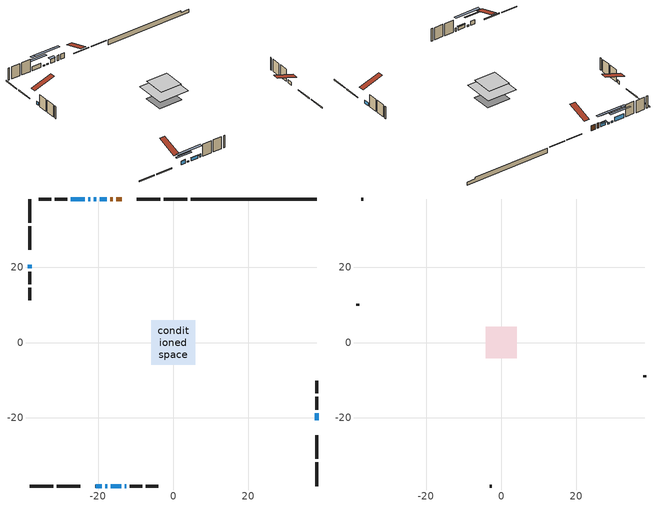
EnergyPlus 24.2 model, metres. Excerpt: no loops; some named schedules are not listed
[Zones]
conditioned space
 floor adiabatic (AdiabaticFloorConstruction): -5.9,-5.9 -5.9,5.9 5.9,5.9 5.9,-5.9 z3.66
 floor foundation (Slab1 construction): -4.57,-3.81 -4.57,3.81 4.57,3.81 4.57,-3.81 z-0.63
 wall outside (RimJoist1 construction): 3.74,38.2 -2.54,38.2 / -38.2,-38.2 -31.92,-38.2 / -38.2,38.2 -38.2,31.92 / 38.2,-38.2 38.2,-31.92 z1.22:1.52
 wall outside (RimJoist2 construction): -3.47,38.2 -9.76,38.2 / -30.99,-38.2 -24.7,-38.2 / -38.2,30.99 -38.2,24.7 / 38.2,-30.99 38.2,-24.7 z1.22:1.52
 wall outside (AdiabaticWallConstruction 1): -13.76,38.2 -15.24,38.2 / -16.16,38.2 -16.81,38.2 z1.22:3.25
 wall outside (AdiabaticWallConstruction): -17.73,38.2 -19.57,38.2 / -23.57,38.2 -27.23,38.2 z1.22:2.77; -38.2,20.7 -38.2,19.78 / -16.61,-38.2 -13.86,-38.2 / -12.94,-38.2 -12.53,-38.2 / 38.2,-20.7 38.2,-18.79 z1.22:2.44; -20.7,-38.2 -19.07,-38.2 z1.22:2.74; -20.49,38.2 -21.11,38.2 / -22.03,38.2 -22.64,38.2 / -18.15,-38.2 -17.53,-38.2 z1.22:1.68
 wall outside (Wall1 construction): -28.16,38.2 -31.56,38.2 / -11.6,-38.2 -8.21,-38.2 / -38.2,18.86 -38.2,15.46 / 38.2,-17.86 38.2,-14.47 z1.22:6.1
 wall outside (Wall2 construction): -32.48,38.2 -35.82,38.2 / -7.28,-38.2 -3.94,-38.2 / -38.2,14.53 -38.2,11.19 / 38.2,-13.54 38.2,-10.2 z1.22:6.1
 wall foundation (FoundationWall1 construction): 4.67,38.2,-0.63 4.67,38.2,1.22 34.85,38.2,1.22 34.85,38.2,0.58 38.2,38.2,0.58 38.2,38.2,-0.63
 window (WindowConstruction): -17.74,38.2 -19.56,38.2 z1.22:2.77
 window (WindowConstruction 4): -38.2,20.7 -38.2,19.78 z1.22:2.44
 window (WindowConstruction 5): -20.7,-38.2 -19.07,-38.2 z1.22:2.74
 window (WindowConstruction 7): -20.49,38.2 -21.1,38.2 z1.22:1.68
 window (WindowConstruction 8): -22.03,38.2 -22.64,38.2 z1.22:1.68
 window (WindowConstruction 9): -18.14,-38.2 -17.54,-38.2 z1.22:1.68
 window (WindowConstruction 1): -16.61,-38.2 -13.86,-38.2 z1.22:2.44
 window (WindowConstruction 6): -12.93,-38.2 -12.53,-38.2 z1.22:2.44
 window (WindowConstruction 2): 38.2,-20.7 38.2,-18.79 z1.22:2.44
 window (WindowConstruction 3): -23.57,38.2 -27.23,38.2 z1.22:2.77
 door (Door): -13.76,38.2 -15.24,38.2 z1.22:3.25
 door (Door 1): -16.17,38.2 -16.81,38.2 z1.22:3.25
 ceiling adiabatic (AdiabaticFloorConstruction): 5.9,-5.9 5.9,5.9 -5.9,5.9 -5.9,-5.9 z3.66
attic - vented
 floor to conditioned space (Floor1 construction Reversed): -4.17,-4.17 -4.17,4.17 4.17,4.17 4.17,-4.17 z6.1
 wall outside (Wall3 construction): -36.75,38.2 -37.27,38.2 / -3.01,-38.2 -2.49,-38.2 / -38.2,10.26 -38.2,9.74 / 38.2,-9.27 38.2,-8.75 z1.22:6.1
 roof outside (Roof1 construction): -12.83,38.2,6.1 -12.83,30.07,8.81 -10.69,30.07,8.81 -10.69,38.2,6.1; -21.63,-38.2,6.1 -21.63,-30.07,8.81 -23.77,-30.07,8.81 -23.77,-38.2,6.1; -38.2,21.63,6.1 -30.07,21.63,8.81 -30.07,23.77,8.81 -38.2,23.77,6.1; 38.2,-21.63,6.1 30.07,-21.63,8.81 30.07,-23.77,8.81 38.2,-23.77,6.1
shading: -19.77,38.2 -17.53,38.2 -17.53,39.11 -19.77,39.11 z2.97; -16.71,-38.2 -23.06,-38.2 -23.06,-38.66 -16.71,-38.66 z5.1; -25.85,38.2 -15.74,38.2 -15.74,39.11 -25.85,39.11 z6.43; -27.39,38.2 -17.28,38.2 -17.28,39.11 -27.39,39.11 z6.43; -12.79,-38.2 -22.89,-38.2 -22.89,-39.11 -12.79,-39.11 z6.43; -13.66,-38.2 -16.81,-38.2 -16.81,-38.66 -13.66,-38.66 z2.64; -29.59,38.2 -21.21,38.2 -21.21,39.11 -29.59,39.11 z5.13
[Building]
Building 1: Terrain=Suburbs
[Site:Location]
Quebec Intl AP_QC: Latitude {deg}=46.8; Longitude {deg}=-71.38; Time Zone {hr}=-5; Elevation {m}=74; Keep Site Location Information=Yes
[Site:GroundTemperature:Shallow]
0.0108218, -2.24938, -2.43038, -1.3578, 2.94801, 7.23376, 10.9493, 13.303, 13.5029, 11.5886, 7.96783, 3.81355
[Site:WaterMainsTemperature]
Calculation Method=Schedule; Temperature Schedule=mains temperature schedule
[Material] Roughness=Rough; Thermal Absorptance=0.9
Name | Thickness {m} | Conductivity {W/m-K} | Density {kg/m3} | Specific Heat {J/kg-K} | Solar Absorptance | Visible Absorptance
asphalt or fiberglass shingles | 0.00635 | 0.162714 | 1121.4 | 1465.45 | 0.4 | 0.4
ceiling loosefill ins | 0.254 | 0.0480833 | 16.02 | 1046.75 | 0.7 | 0.7
ceiling stud and cavity | 0.1397 | 0.785492 | 65.682 | 1177.47 | 0.7 | 0.7
concrete 4.0 in. | 0.1016 | 1.803125 | 2242.8 | 837.4 | 0.7 | 0.7
concrete 8.0 in. | 0.2032 | 1.803125 | 2242.8 | 837.4 | 0.7 | 0.7
door material | 0.04445 | 0.0451087 | 512.64 | 1214.23 | 0.7 | 0.7
door material 1 | 0.04445 | 0.188738 | 512.64 | 1214.23 | 0.7 | 0.7
exterior vertical ins | 0.0330777 | 0.029427 | 32.04 | 1214.23 | 0.7 | 0.7
floor covering | 0.0127 | 0.0433444 | 54.468 | 1339.84 | 0.6 | 0.6
floor rigid ins; wall rigid ins | 0.512978 | 0.029427 | 32.04 | 1214.23 | 0.7 | 0.7
floor stud and cavity | 0.1397 | 1.75129 | 37.0049 | 1207.88 | 0.7 | 0.7
furniture material conditioned space 1 | 0.1524 | 0.115458 | 640.8 | 1214.23 | 0.6 | 0.6
gypsum board | 0.0127 | 0.160291 | 801 | 837.4 | 0.6 | 0.6
gypsum board 1 | 0.0127 | 0.160291 | 801 | 837.4 | 0.7 | 0.7
osb sheathing 0.5 in. | 0.0127 | 0.115458 | 512.64 | 1214.23 | 0.7 | 0.7
osb sheathing 0.75 in. | 0.01905 | 0.115458 | 512.64 | 1214.23 | 0.7 | 0.7
osb sheathing 2.0 in. | 0.0508 | 0.115458 | 512.64 | 1214.23 | 0.7 | 0.7
rim joist stud and cavity | 0.0508 | 0.0451784 | 125.044 | 1163.47 | 0.6 | 0.6
rim joist stud and cavity 1 | 0.0508 | 0.0414166 | 125.044 | 1163.47 | 0.6 | 0.6
wall stud and cavity | 0.1397 | 0.0908802 | 139.0536 | 1170.24 | 0.7 | 0.7
wall stud and cavity 1 | 0.1397 | 0.0902599 | 139.0536 | 1170.24 | 0.7 | 0.7
wall stud and cavity 2 | 0.0889 | 6.1454 | 50.32683 | 1063.81 | 0.6 | 0.6
wall stud and cavity 3 | 0.0889 | 0.380278 | 52.3479 | 1209.89 | 0.7 | 0.7
wall stud and cavity 4 | 0.0889 | 0.391764 | 83.0341 | 1211.67 | 0.7 | 0.7
wood siding | 0.0254 | 0.102417 | 544.68 | 1172.36 | 0.4 | 0.4
wood siding 1 | 0.00254 | 0.102417 | 544.68 | 1172.36 | 0.4 | 0.4
wood siding 2; wood siding 3; wood siding 4 | 0.0254 | 0.102417 | 544.68 | 1172.36 | 0.7 | 0.7
[WindowMaterial:SimpleGlazingSystem]
Name | U-Factor {W/m2-K} | Solar Heat Gain Coefficient
WindowMaterial | 2.78279 | 0.56
WindowMaterial 1 | 2.779381 | 0.54
WindowMaterial 2 | 2.79017 | 0.6
WindowMaterial 3 | 2.78847 | 0.69
WindowMaterial 4 | 2.790737 | 0.61
WindowMaterial 5 | 4.32323 | 0.65
WindowMaterial 6 | 2.73907 | 0.36
WindowMaterial 7 | 3.02183 | 0.55
[Construction]
AdiabaticFloorConstruction: floor stud and cavity, floor rigid ins, osb sheathing 0.75 in., floor covering
AdiabaticWallConstruction: wood siding 3, wall rigid ins, wall stud and cavity 3, gypsum board
AdiabaticWallConstruction 1: wood siding 4, wall rigid ins, wall stud and cavity 3, gypsum board
Door: door material
Door 1: door material 1
Floor1 construction Reversed: gypsum board, ceiling stud and cavity, ceiling loosefill ins
FoundationWall1 construction: concrete 8.0 in., gypsum board 1
furniture construction conditioned space 1: furniture material conditioned space 1
PartitionWallConstruction: gypsum board, wall stud and cavity 4, gypsum board
RimJoist1 construction: wood siding 2, osb sheathing 2.0 in., rim joist stud and cavity
RimJoist2 construction: wood siding 2, osb sheathing 2.0 in., rim joist stud and cavity 1
Roof1 construction: asphalt or fiberglass shingles
Slab1 construction: concrete 4.0 in.
Wall1 construction: wood siding, osb sheathing 0.5 in., wall stud and cavity, gypsum board
Wall2 construction: wood siding, osb sheathing 0.5 in., wall stud and cavity 1, gypsum board
Wall3 construction: wood siding 1, wall stud and cavity 2
WindowConstruction: WindowMaterial
WindowConstruction 1; WindowConstruction 4: WindowMaterial 1
WindowConstruction 2: WindowMaterial 2
WindowConstruction 3: WindowMaterial 3
WindowConstruction 5: WindowMaterial 4
WindowConstruction 6: WindowMaterial 5
WindowConstruction 7; WindowConstruction 9: WindowMaterial 6
WindowConstruction 8: WindowMaterial 7
[Zone] Multiplier=1; Part of Total Floor Area=Yes
Name | Volume {m3}
attic - vented | 30.6557
conditioned space | 477.8
[Space]
Name | Zone | Volume {m3}
attic - vented 1 | attic - vented | 30.6557
conditioned space 1 | conditioned space | 477.8
[ZoneInfiltration:EffectiveLeakageArea]
infil attic - vented 1: Zone or Space=attic - vented 1; Schedule=Always On Discrete; Effective Air Leakage Area {cm2}=2572.8; Stack Coefficient=0.000527583; Wind Coefficient=1.55191e-05
[ZoneMixing]
whole house fan mix: Zone or Space=attic - vented; Schedule=Always On Continuous; Design Flow Rate Calculation Method=Flow/Zone; Design Flow Rate {m3/s}=0; Source Zone or Space=conditioned space
[SurfaceProperty:ExposedFoundationPerimeter]
Slab1: Exposed Perimeter Calculation Method=TotalExposedPerimeter; Total Exposed Perimeter {m}=33.529
[InternalMass] Zone or ZoneList=conditioned space; Space or SpaceList=conditioned space 1
Name | Construction | Surface Area {m2}
furniture mass conditioned space 1 | furniture construction conditioned space 1 | 83.6399
partition wall mass | PartitionWallConstruction | 209.1
[Lights]
interior lighting: Zone or ZoneList or Space or SpaceList=conditioned space 1; Schedule=interior lighting schedule; Design Level Calculation Method=LightingLevel; Lighting Level {W}=343.2; Return Air Fraction=0; Fraction Radiant=0.6; Fraction Visible=0.2; Fraction Replaceable=1
[People]
occupants: Zone or ZoneList or Space or SpaceList=conditioned space 1; Number of People Schedule=occupants schedule; Number of People Calculation Method=People; Number of People=3; Fraction Radiant=0.314171; Sensible Heat Fraction=0.56303; Activity Level Schedule=occupants activity schedule; Carbon Dioxide Generation Rate {m3/s-W}=0; Enable ASHRAE 55 Comfort Warnings=No; Mean Radiant Temperature Calculation Type=EnclosureAveraged
[ElectricEquipment] Zone or ZoneList or Space or SpaceList=conditioned space 1; Design Level Calculation Method=EquipmentLevel
Name | Schedule | Design Level {W} | Fraction Latent | Fraction Radiant | Fraction Lost
clothes dryer | clothes dryer schedule | 140.772 | 0.015 | 0.081 | 0.85
clothes washer | clothes washer schedule | 32.1985 | 0.03 | 0.162 | 0.7
cooking range | cooking range schedule | 215.147 | 0.08 | 0.432 | 0.2
dishwasher | dishwasher schedule | 66.8632 | 0.3 | 0.18 | 0.4
fridge | fridge schedule | 72.9452 | 0 | 0.6 | 0
mech vent bath fan 0 | mech vent bath fan 0 schedule | 50.2 | 0 | 0 | 1
mech vent house fan | mech vent house fan schedule | 0 | 0 | 0 | 1
mech vent house fan cfis | mech vent house fan cfis schedule | 0 | 0 | 0 | 0
mech vent range fan 0 | mech vent range fan 0 schedule | 57 | 0 | 0 | 1
misc plug loads | misc plug loads schedule | 494.7 | 0.045 | 0.513 | 0.1
whole house fan | Always On Discrete | 0 | 0 | 0 | 1
[OtherEquipment] Zone or ZoneList or Space or SpaceList=conditioned space 1; Design Level Calculation Method=EquipmentLevel
Name | Fuel Type | Schedule | Design Level {W} | Fraction Latent | Fraction Radiant | Fraction Lost
clothes dryer 1 | Electricity | clothes dryer schedule | 0 | 0.015 | 0.081 | 0.85
cooking range 1 | Electricity | cooking range schedule | 0 | 0.08 | 0.432 | 0.2
general water use latent | None | general water use schedule | 62.594 | 1 | 0 | 0
general water use sensible | None | general water use schedule | -61.6891 | 0 | 0.6 | 0
mech vent house fan latent load | None | Always On Discrete | 0 | 1 | 0 | 0
mech vent house fan sensible load | None | Always On Discrete | 0 | 0 | 0 | 0
water heater energy adjustment1 | Electricity | Always On Discrete | 0.01 | 0 | 0 | 1
[ZoneInfiltration:DesignFlowRate] Zone or ZoneList or Space or SpaceList=conditioned space 1; Schedule=Always On Discrete; Design Flow Rate Calculation Method=Flow/Zone; Design Flow Rate {m3/s}=0
infil flow; natural vent flow; whole house fan flow
[ZoneControl:Thermostat]
conditioned space Thermostat: Zone or ZoneList=conditioned space; Control Type Schedule=conditioned space Thermostat Schedule; Control 1=conditioned space temperature setpoint; Temperature Difference Between Cutout And Setpoint {deltaC}=0
[ZoneHVAC:Baseboard:Convective:Electric]
electric baseboard: Availability Schedule=Always On Discrete; Heating Design Capacity {W}=11475.2; Efficiency=1
[AirLoopHVAC:UnitarySystem]
unit heater unitary system: Control Type=Load; Controlling Zone or Thermostat Location=conditioned space; Dehumidification Control Type=None; Availability Schedule=Always On Discrete; Supply Fan=unit heater supply fan; Fan Placement=BlowThrough; Supply Air Fan Operating Mode Schedule=unit heater auto fan schedule; Heating Coil=unit heater htg coil; DX Heating Coil Sizing Ratio=1; Use DOAS DX Cooling Coil=No; Minimum Supply Air Temperature {C}=2; Latent Load Control=SensibleOnlyLoadControl; Cooling Supply Air Flow Rate Method=None; Heating Supply Air Flow Rate Method=SupplyAirFlowRate; Heating Supply Air Flow Rate {m3/s}=0.00141584; No Load Supply Air Flow Rate Method=SupplyAirFlowRate; No Load Supply Air Flow Rate {m3/s}=0; No Load Supply Air Flow Rate Control Set To Low Speed=Yes; Maximum Supply Air Temperature {C}=48.8889; Maximum Outdoor Dry-Bulb Temperature for Supplemental Heater Operation {C}=21; Ancillary On-Cycle Electric Power {W}=0; Ancillary Off-Cycle Electric Power {W}=0
[Fan:SystemModel]
unit heater supply fan: Availability Schedule=Always On Discrete; Design Maximum Air Flow Rate {m3/s}=0.00141584; Speed Control Method=Discrete; Electric Power Minimum Flow Rate Fraction=0.2; Design Pressure Rise {Pa}=500; Motor Efficiency=1; Motor In Air Stream Fraction=1; Design Electric Power Consumption {W}=Autosize; Design Power Sizing Method=PowerPerFlow; Electric Power Per Unit Flow Rate {W/(m3/s)}=28251.7; Electric Power Per Unit Flow Rate Per Unit Pressure {W/((m3/s)-Pa)}=1.66667; Fan Total Efficiency=0.7; Motor Loss Radiative Fraction=0; Number of Speeds=1; Speed Flow Fraction 1=1; Speed Electric Power Fraction 1=1
[Coil:Heating:Fuel]
unit heater htg coil: Availability Schedule=Always On Discrete; Fuel Type=OtherFuel1; Burner Efficiency=0.3; Nominal Capacity {W}=0.293071; On Cycle Parasitic Electric Load {W}=0; Off Cycle Parasitic Fuel Load {W}=0
[Zone equipment]
conditioned space: electric baseboard, unit heater unitary system
[Foundation:Kiva]
Foundation Kiva 1: Initial Indoor Air Temperature {C}=18; Wall Height Above Grade {m}=1.22002; Wall Depth Below Slab {m}=0.2032; Custom Block Material Name 1=exterior vertical ins; Custom Block Depth 1 {m}=1.85001; Custom Block X Position 1 {m}=0.2159; Custom Block Z Position 1 {m}=0
[Foundation:Kiva:Settings]
Soil Conductivity {W/m-K}=0.849921; Soil Density {kg/m3}=1842.3; Soil Specific Heat {J/kg-K}=418.7; Ground Solar Absorptivity=0.9; Ground Thermal Absorptivity=0.9; Ground Surface Roughness {m}=0.03; Far-Field Width {m}=40; Deep-Ground Boundary Condition=ZeroFlux; Deep-Ground Depth {m}=40; Minimum Cell Dimension {m}=0.2; Maximum Cell Growth Coefficient=3; Simulation Timestep=Timestep
[Exterior:Lights]
exterior lighting: Schedule=exterior lighting schedule; Design Level {W}=75.6
[EnergyManagementSystem:GlobalVariable]
infil_program_Qfan
infil_program_Qinf
natural_vent_program_Qnv
natural_vent_program_Qwhf
[EnergyManagementSystem:Sensor]
Name | Output:Variable or Output:Meter Index Key | Output:Variable or Output:Meter
airflow_gain | infil flow | Infiltration Sensible Heat Gain Energy
airflow_gain_1 | natural vent flow | Infiltration Sensible Heat Gain Energy
airflow_gain_2 | whole house fan flow | Infiltration Sensible Heat Gain Energy
airflow_loss | infil flow | Infiltration Sensible Heat Loss Energy
airflow_loss_1 | natural vent flow | Infiltration Sensible Heat Loss Energy
airflow_loss_2 | whole house fan flow | Infiltration Sensible Heat Loss Energy
clg_load_cond |  | Cooling:EnergyTransfer:Zone:CONDITIONED SPACE
clg_sp_s; clg_sp_s_1 | cooling setpoint | Schedule Value
clothes_dryer_exhaust_0_sch_s | clothes dryer exhaust 0 schedule | Schedule Value
conditioned_space_clg_unmet_s | conditioned space | Zone Cooling Setpoint Not Met Time
conditioned_space_htg_unmet_s | conditioned space | Zone Heating Setpoint Not Met Time
cool_season | cooling season schedule | Schedule Value
fridge_tin_s | conditioned space | Zone Mean Air Temperature
htg_load_cond |  | Heating:EnergyTransfer:Zone:CONDITIONED SPACE
htg_sp_s; htg_sp_s_1 | heating setpoint | Schedule Value
ig_ee_conv | clothes dryer | Electric Equipment Convective Heating Energy
ig_ee_conv_2 | cooking range | Electric Equipment Convective Heating Energy
ig_ee_conv_4 | fridge | Electric Equipment Convective Heating Energy
ig_ee_conv_5 | misc plug loads | Electric Equipment Convective Heating Energy
ig_ee_conv_6 | whole house fan | Electric Equipment Convective Heating Energy
ig_ee_rad | clothes dryer | Electric Equipment Radiant Heating Energy
ig_ee_rad_2 | cooking range | Electric Equipment Radiant Heating Energy
ig_ee_rad_4 | fridge | Electric Equipment Radiant Heating Energy
ig_ee_rad_5 | misc plug loads | Electric Equipment Radiant Heating Energy
ig_ee_rad_6 | whole house fan | Electric Equipment Radiant Heating Energy
ig_lgt_conv | interior lighting | Lights Convective Heating Energy
ig_lgt_rad | interior lighting | Lights Radiant Heating Energy
ig_lgt_vis | interior lighting | Lights Visible Radiation Heating Energy
ig_oe_conv | clothes dryer 1 | Other Equipment Convective Heating Energy
ig_oe_conv_1 | cooking range 1 | Other Equipment Convective Heating Energy
ig_oe_conv_2 | general water use latent | Other Equipment Convective Heating Energy
ig_oe_conv_3 | general water use sensible | Other Equipment Convective Heating Energy
ig_oe_conv_4 | water heater energy adjustment1 | Other Equipment Convective Heating Energy
ig_oe_rad | clothes dryer 1 | Other Equipment Radiant Heating Energy
ig_oe_rad_1 | cooking range 1 | Other Equipment Radiant Heating Energy
ig_oe_rad_2 | general water use latent | Other Equipment Radiant Heating Energy
ig_oe_rad_3 | general water use sensible | Other Equipment Radiant Heating Energy
ig_oe_rad_4 | water heater energy adjustment1 | Other Equipment Radiant Heating Energy
ig_ppl_conv | occupants | People Convective Heating Energy
ig_ppl_rad | occupants | People Radiant Heating Energy
im_conv | furniture mass conditioned space 1 | Surface Inside Face Convection Heat Gain Energy
im_conv_1 | partition wall mass | Surface Inside Face Convection Heat Gain Energy
im_ig | furniture mass conditioned space 1 | Surface Inside Face Internal Gains Radiation Heat Gain Energy
im_ig_1 | partition wall mass | Surface Inside Face Internal Gains Radiation Heat Gain Energy
im_lgt | furniture mass conditioned space 1 | Surface Inside Face Lights Radiation Heat Gain Energy
im_lgt_1 | partition wall mass | Surface Inside Face Lights Radiation Heat Gain Energy
im_sol | furniture mass conditioned space 1 | Surface Inside Face Solar Radiation Heat Gain Energy
im_sol_1 | partition wall mass | Surface Inside Face Solar Radiation Heat Gain Energy
im_surf | furniture mass conditioned space 1 | Surface Inside Face Net Surface Thermal Radiation Heat Gain Energy
im_surf_1 | partition wall mass | Surface Inside Face Net Surface Thermal Radiation Heat Gain Energy
mech_vent_bath_fan_0_sch_s | mech vent bath fan 0 schedule | Schedule Value
mech_vent_range_fan_0_sch_s | mech vent range fan 0 schedule | Schedule Value
mv_conv | mech vent bath fan 0 | Electric Equipment Convective Heating Energy
mv_conv_1 | mech vent house fan | Electric Equipment Convective Heating Energy
mv_conv_2 | mech vent house fan cfis | Electric Equipment Convective Heating Energy
mv_conv_3 | mech vent range fan 0 | Electric Equipment Convective Heating Energy
mv_conv_4 | mech vent house fan latent load | Other Equipment Convective Heating Energy
mv_conv_5 | mech vent house fan sensible load | Other Equipment Convective Heating Energy
mv_rad | mech vent bath fan 0 | Electric Equipment Radiant Heating Energy
mv_rad_1 | mech vent house fan | Electric Equipment Radiant Heating Energy
mv_rad_2 | mech vent house fan cfis | Electric Equipment Radiant Heating Energy
mv_rad_3 | mech vent range fan 0 | Electric Equipment Radiant Heating Energy
mv_rad_4 | mech vent house fan latent load | Other Equipment Radiant Heating Energy
mv_rad_5 | mech vent house fan sensible load | Other Equipment Radiant Heating Energy
natural_vent_s | natural vent schedule | Schedule Value
out_pb_s |  | Site Outdoor Air Barometric Pressure
out_wt_s |  | Site Outdoor Air Humidity Ratio
site_vw_s |  | Site Wind Speed
ss_back_out | Window1 | Surface Window Shortwave from Zone Back Out Window Heat Transfer Rate
ss_back_out_1 | Window10 | Surface Window Shortwave from Zone Back Out Window Heat Transfer Rate
ss_back_out_2 | Window11 | Surface Window Shortwave from Zone Back Out Window Heat Transfer Rate
ss_back_out_3 | Window12 | Surface Window Shortwave from Zone Back Out Window Heat Transfer Rate
ss_back_out_4 | Window13 | Surface Window Shortwave from Zone Back Out Window Heat Transfer Rate
ss_back_out_5 | Window14 | Surface Window Shortwave from Zone Back Out Window Heat Transfer Rate
ss_back_out_6 | Window3 | Surface Window Shortwave from Zone Back Out Window Heat Transfer Rate
ss_back_out_7 | Window6 | Surface Window Shortwave from Zone Back Out Window Heat Transfer Rate
ss_back_out_8 | Window7 | Surface Window Shortwave from Zone Back Out Window Heat Transfer Rate
ss_back_out_9 | Window8 | Surface Window Shortwave from Zone Back Out Window Heat Transfer Rate
ss_conv | Door1 | Surface Inside Face Convection Heat Gain Energy
ss_conv_1 | Door3 | Surface Inside Face Convection Heat Gain Energy
ss_conv_10 | Window7 | Surface Inside Face Convection Heat Gain Energy
ss_conv_11 | Window8 | Surface Inside Face Convection Heat Gain Energy
ss_conv_2 | Window1 | Surface Inside Face Convection Heat Gain Energy
ss_conv_3 | Window10 | Surface Inside Face Convection Heat Gain Energy
ss_conv_4 | Window11 | Surface Inside Face Convection Heat Gain Energy
ss_conv_5 | Window12 | Surface Inside Face Convection Heat Gain Energy
ss_conv_6 | Window13 | Surface Inside Face Convection Heat Gain Energy
ss_conv_7 | Window14 | Surface Inside Face Convection Heat Gain Energy
ss_conv_8 | Window3 | Surface Inside Face Convection Heat Gain Energy
ss_conv_9 | Window6 | Surface Inside Face Convection Heat Gain Energy
ss_ig | Door1 | Surface Inside Face Internal Gains Radiation Heat Gain Energy
ss_ig_1 | Door3 | Surface Inside Face Internal Gains Radiation Heat Gain Energy
ss_ig_10 | Window7 | Surface Inside Face Internal Gains Radiation Heat Gain Energy
ss_ig_11 | Window8 | Surface Inside Face Internal Gains Radiation Heat Gain Energy
ss_ig_2 | Window1 | Surface Inside Face Internal Gains Radiation Heat Gain Energy
ss_ig_3 | Window10 | Surface Inside Face Internal Gains Radiation Heat Gain Energy
ss_ig_4 | Window11 | Surface Inside Face Internal Gains Radiation Heat Gain Energy
ss_ig_5 | Window12 | Surface Inside Face Internal Gains Radiation Heat Gain Energy
ss_ig_6 | Window13 | Surface Inside Face Internal Gains Radiation Heat Gain Energy
ss_ig_7 | Window14 | Surface Inside Face Internal Gains Radiation Heat Gain Energy
ss_ig_8 | Window3 | Surface Inside Face Internal Gains Radiation Heat Gain Energy
ss_ig_9 | Window6 | Surface Inside Face Internal Gains Radiation Heat Gain Energy
ss_lgt | Door1 | Surface Inside Face Lights Radiation Heat Gain Energy
ss_lgt_1 | Door3 | Surface Inside Face Lights Radiation Heat Gain Energy
ss_sol | Door1 | Surface Inside Face Solar Radiation Heat Gain Energy
ss_sol_1 | Door3 | Surface Inside Face Solar Radiation Heat Gain Energy
ss_surf | Door1 | Surface Inside Face Net Surface Thermal Radiation Heat Gain Energy
ss_surf_1 | Door3 | Surface Inside Face Net Surface Thermal Radiation Heat Gain Energy
ss_surf_10 | Window7 | Surface Inside Face Net Surface Thermal Radiation Heat Gain Energy
ss_surf_11 | Window8 | Surface Inside Face Net Surface Thermal Radiation Heat Gain Energy
ss_surf_2 | Window1 | Surface Inside Face Net Surface Thermal Radiation Heat Gain Energy
ss_surf_3 | Window10 | Surface Inside Face Net Surface Thermal Radiation Heat Gain Energy
ss_surf_4 | Window11 | Surface Inside Face Net Surface Thermal Radiation Heat Gain Energy
ss_surf_5 | Window12 | Surface Inside Face Net Surface Thermal Radiation Heat Gain Energy
ss_surf_6 | Window13 | Surface Inside Face Net Surface Thermal Radiation Heat Gain Energy
ss_surf_7 | Window14 | Surface Inside Face Net Surface Thermal Radiation Heat Gain Energy
ss_surf_8 | Window3 | Surface Inside Face Net Surface Thermal Radiation Heat Gain Energy
ss_surf_9 | Window6 | Surface Inside Face Net Surface Thermal Radiation Heat Gain Energy
ss_trans_in | Window1 | Surface Window Transmitted Solar Radiation Rate
ss_trans_in_1 | Window10 | Surface Window Transmitted Solar Radiation Rate
ss_trans_in_2 | Window11 | Surface Window Transmitted Solar Radiation Rate
ss_trans_in_3 | Window12 | Surface Window Transmitted Solar Radiation Rate
ss_trans_in_4 | Window13 | Surface Window Transmitted Solar Radiation Rate
ss_trans_in_5 | Window14 | Surface Window Transmitted Solar Radiation Rate
ss_trans_in_6 | Window3 | Surface Window Transmitted Solar Radiation Rate
ss_trans_in_7 | Window6 | Surface Window Transmitted Solar Radiation Rate
ss_trans_in_8 | Window7 | Surface Window Transmitted Solar Radiation Rate
ss_trans_in_9 | Window8 | Surface Window Transmitted Solar Radiation Rate
ss_trans_out | Window1 | Surface Inside Face Initial Transmitted Diffuse Transmitted Out Window Solar Radiation Rate
ss_trans_out_1 | Window10 | Surface Inside Face Initial Transmitted Diffuse Transmitted Out Window Solar Radiation Rate
ss_trans_out_2 | Window11 | Surface Inside Face Initial Transmitted Diffuse Transmitted Out Window Solar Radiation Rate
ss_trans_out_3 | Window12 | Surface Inside Face Initial Transmitted Diffuse Transmitted Out Window Solar Radiation Rate
ss_trans_out_4 | Window13 | Surface Inside Face Initial Transmitted Diffuse Transmitted Out Window Solar Radiation Rate
